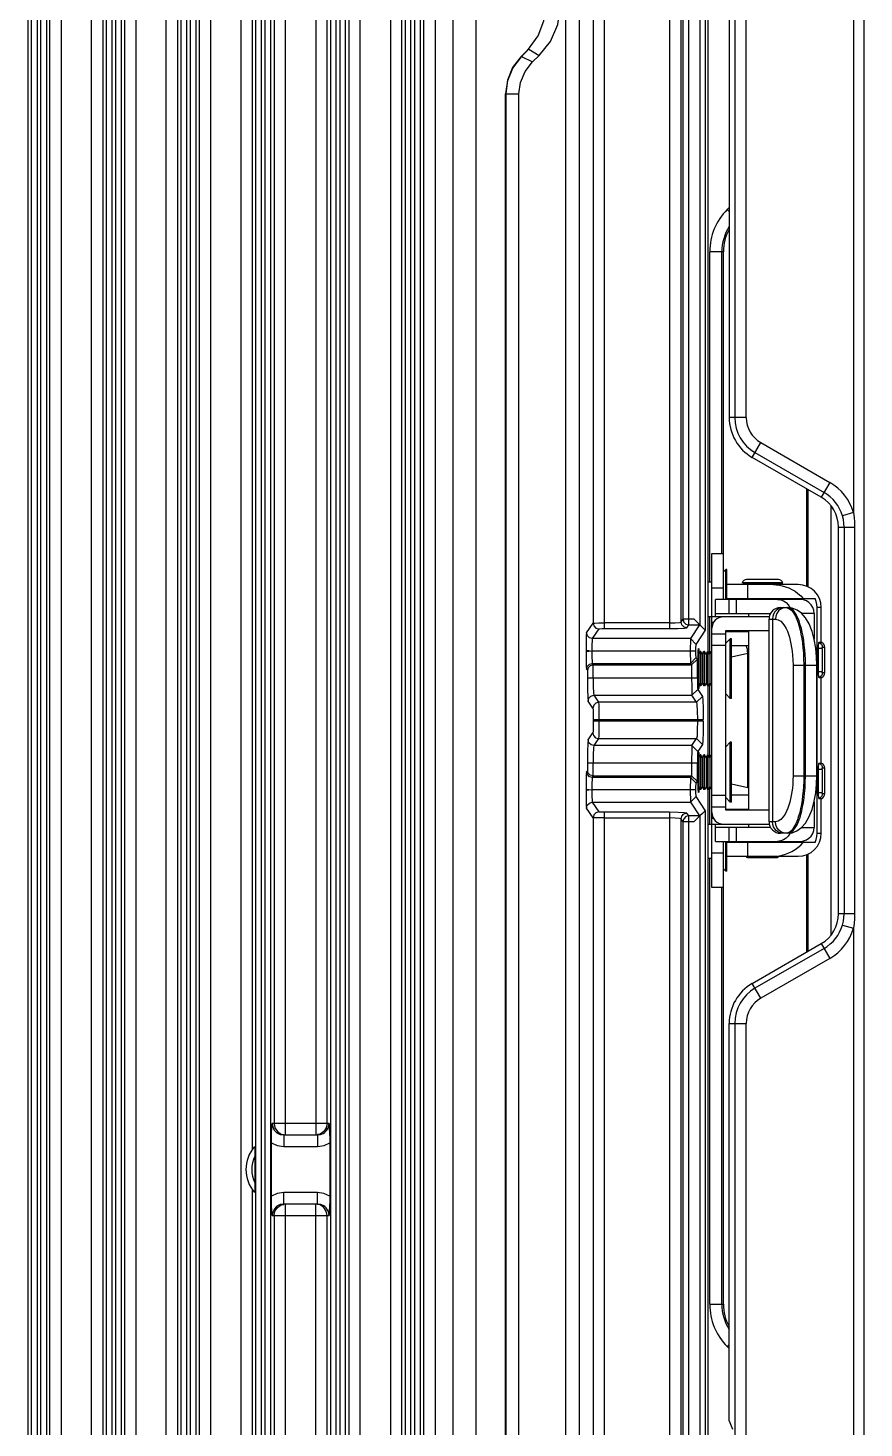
# Model space of a CAD drawing. Header units: millimetres. Extents: x -3132 to 28633, y 682 to 5849.
# Drawn here: x 7310.1 to 7382.7, y 2024.1 to 2145.7 of the extents above; entities that cross this region are included whole.
import ezdxf

# ---------------------------------------------------------------- set-up
doc = ezdxf.new("R2010")
doc.units = ezdxf.units.MM

msp = doc.modelspace()

# ---------------------------------------------------------------- linework, layer by layer
at = {"linetype": 'Continuous'}
for p, q in [((7382.745, 1716.961), (7382.745, 2694.105)), ((7356.797, 2601.516), (7356.797, 1906.961)), ((7358.022, 1908.046), (7358.022, 2601.516)), ((7349.028, 1906.213), (7349.028, 2507.389)), ((7344.47, 2492.424), (7344.47, 1918.642)), ((7345.463, 2492.441), (7345.463, 1918.642)), ((7347.028, 1921.274), (7347.028, 2489.792)), ((7343.683, 2485.962), (7343.683, 1925.104)), ((7344.182, 2485.962), (7344.182, 1925.104)), ((7360.194, 2093.508), (7360.194, 2317.558)), ((7365.853, 2317.558), (7365.853, 2093.508)), ((7368.975, 2093.372), (7368.975, 2317.694)), ((7359.194, 2317.086), (7359.194, 2093.98)), ((7366.852, 2094.081), (7366.852, 2316.985)), ((7367.011, 2316.746), (7367.011, 2094.32)), ((7367.511, 2093.823), (7367.511, 2317.164)), ((7368.475, 2317.236), (7368.475, 2093.83)), ((7381.828, 2307.484), (7381.828, 2103.582)), ((7371.511, 2299.224), (7371.511, 2111.842)), ((7372.511, 2111.842), (7372.511, 2299.224)), ((7369.167, 2196.234), (7369.167, 2091.533)), ((7341.591, 2193.586), (7341.593, 1918.625)), ((7342.587, 1918.642), (7342.587, 2193.584)), ((7342.874, 2193.825), (7342.874, 1925.104)), ((7343.373, 1925.104), (7343.373, 2193.825)), ((7310.087, 2191.399), (7310.087, 1916.642)), ((7311.97, 2191.399), (7311.97, 1916.642)), ((7312.963, 2191.399), (7312.963, 1916.642)), ((7315.593, 1916.625), (7315.593, 2191.399)), ((7316.587, 2191.399), (7316.587, 1916.642)), ((7318.47, 2191.399), (7318.47, 1916.642)), ((7319.463, 2191.399), (7319.463, 1916.642)), ((7322.093, 1916.625), (7322.093, 2191.399)), ((7323.087, 2191.399), (7323.087, 1916.642)), ((7324.97, 2191.399), (7324.97, 1916.642)), ((7325.963, 2191.399), (7325.963, 1916.642)), ((7328.593, 2191.399), (7328.593, 1916.625)), ((7329.587, 2048.276), (7329.587, 2191.399)), ((7331.47, 2191.399), (7331.47, 2050.533)), ((7332.463, 2049.533), (7332.463, 2191.399)), ((7335.093, 2191.399), (7335.093, 2050.533)), ((7336.087, 2050.533), (7336.087, 2191.399)), ((7337.97, 2191.399), (7337.97, 1916.642)), ((7338.963, 1916.642), (7338.963, 2191.399)), ((7371.028, 2190.357), (7371.028, 2111.842)), ((7310.374, 2186.714), (7310.374, 1923.104)), ((7310.873, 2186.714), (7310.873, 1923.104)), ((7311.183, 2186.714), (7311.183, 1923.104)), ((7311.682, 2186.714), (7311.682, 1923.104)), ((7316.874, 2186.714), (7316.874, 1923.104)), ((7317.373, 2186.714), (7317.373, 1923.104)), ((7317.683, 2186.714), (7317.683, 1923.104)), ((7318.182, 2186.714), (7318.182, 1923.104)), ((7323.374, 2186.714), (7323.374, 1923.104)), ((7323.873, 2186.714), (7323.873, 1923.104)), ((7324.183, 2186.714), (7324.183, 1923.104)), ((7324.682, 2186.714), (7324.682, 1923.104)), ((7329.874, 2186.714), (7329.874, 1923.104)), ((7330.373, 1923.104), (7330.373, 2186.714)), ((7330.683, 2186.714), (7330.683, 1923.104)), ((7331.182, 1923.104), (7331.182, 2186.714)), ((7336.374, 2186.714), (7336.374, 1923.104)), ((7336.873, 1923.104), (7336.873, 2186.714)), ((7337.183, 2186.714), (7337.183, 1923.104)), ((7337.682, 1923.104), (7337.682, 2186.714)), ((7353.487, 2143.745), (7353.509, 2143.723)), ((7353.6, 2143.819), (7354.522, 2143.291)), ((7352.977, 2143.175), (7352.92, 2143.17)), ((7352.974, 2143.186), (7353.933, 2142.72)), ((7354.522, 2143.291), (7353.933, 2142.72)), ((7351.6, 2139.962), (7352.755, 2139.962)), ((7351.6, 1908.877), (7351.6, 2139.962)), ((7351.65, 1908.877), (7351.65, 2139.962)), ((7352.755, 1908.877), (7352.755, 2139.962)), ((7371.028, 2130.079), (7370.854, 2129.905)), ((7370.854, 2129.905), (7371.028, 2129.73)), ((7370.522, 2126.236), (7369.334, 2126.236)), ((7369.334, 2097.533), (7369.334, 2126.236)), ((7370.388, 2100.033), (7370.388, 2126.236)), ((7370.522, 2100.033), (7370.522, 2126.236)), ((7372.511, 2111.842), (7371.028, 2111.842)), ((7373.028, 2108.378), (7373.769, 2109.662)), ((7373.769, 2109.662), (7379.769, 2106.198)), ((7379.028, 2104.914), (7373.028, 2108.378)), ((7373.27, 2108.797), (7379.27, 2105.333)), ((7379.769, 2106.198), (7379.028, 2104.914)), ((7377.748, 2105.653), (7377.748, 2097.187)), ((7377.89, 2097.138), (7377.89, 2105.571)), ((7379.887, 2066.927), (7379.887, 2104.139)), ((7381.828, 2103.582), (7380.869, 2103.3)), ((7380.528, 2102.316), (7381.92, 2102.316)), ((7380.528, 2068.75), (7380.528, 2102.316)), ((7381.012, 2102.316), (7381.012, 2068.75)), ((7381.92, 2102.316), (7381.92, 2068.75)), ((7369.526, 2100.033), (7370.526, 2100.033)), ((7369.526, 2071.033), (7369.526, 2100.033)), ((7370.526, 2096.033), (7370.526, 2100.033)), ((7370.726, 2098.633), (7370.527, 2098.432)), ((7370.826, 2098.633), (7370.726, 2098.633)), ((7370.726, 2096.033), (7370.726, 2098.633)), ((7370.826, 2096.033), (7370.826, 2098.633)), ((7369.526, 2097.533), (7369.167, 2097.533)), ((7375.679, 2097.48), (7372.152, 2097.48)), ((7372.347, 2097.433), (7372.152, 2097.48)), ((7372.347, 2097.433), (7375.484, 2097.433)), ((7375.299, 2097.778), (7372.532, 2097.778)), ((7372.715, 2097.433), (7372.715, 2097.333)), ((7375.115, 2097.433), (7375.115, 2097.333)), ((7375.484, 2097.433), (7375.679, 2097.48)), ((7370.526, 2097.033), (7369.526, 2097.033)), ((7377.031, 2097.333), (7370.826, 2097.333)), ((7372.646, 2096.133), (7372.646, 2097.333)), ((7377.223, 2096.033), (7369.826, 2096.033)), ((7369.826, 2094.533), (7369.826, 2096.033)), ((7370.826, 2096.133), (7378.5, 2096.133)), ((7371.026, 2094.833), (7371.026, 2096.033)), ((7371.632, 2096.033), (7371.632, 2094.833)), ((7372.715, 2096.133), (7372.715, 2096.033)), ((7375.115, 2096.133), (7375.115, 2096.033)), ((7375.488, 2095.333), (7376.124, 2095.333)), ((7375.719, 2095.333), (7375.511, 2095.308)), ((7377.48, 2096.133), (7377.48, 2096.004)), ((7379.031, 2095.333), (7378.665, 2095.333)), ((7378.665, 2075.733), (7378.665, 2095.333)), ((7379.031, 2092.333), (7379.031, 2095.333)), ((7358.634, 2093.139), (7359.194, 2093.98)), ((7365.853, 2094.005), (7360.194, 2094.005)), ((7366.852, 2094.081), (7367.011, 2094.32)), ((7367.986, 2094.32), (7367.011, 2094.32)), ((7367.35, 2093.584), (7367.511, 2093.823)), ((7367.511, 2093.823), (7368.442, 2093.823)), ((7368.442, 2093.823), (7367.655, 2092.642)), ((7367.986, 2094.32), (7368.475, 2093.83)), ((7374.506, 2094.533), (7369.167, 2094.533)), ((7369.334, 2091.299), (7369.334, 2094.533)), ((7369.667, 2094.033), (7369.526, 2094.033)), ((7369.826, 2094.833), (7374.629, 2094.833)), ((7372.715, 2094.833), (7372.715, 2094.533)), ((7374.488, 2094.333), (7375.044, 2094.333)), ((7374.488, 2076.733), (7374.488, 2094.333)), ((7374.785, 2094.333), (7374.785, 2076.733)), ((7378.408, 2094.833), (7377.316, 2094.833)), ((7378.408, 2094.833), (7378.408, 2092.604)), ((7359.692, 2093.483), (7359.131, 2092.642)), ((7367.655, 2092.642), (7359.131, 2092.642)), ((7360.194, 2093.508), (7365.853, 2093.508)), ((7367.655, 2092.642), (7367.636, 2091.561)), ((7368.155, 2092.142), (7367.655, 2092.642)), ((7368.155, 2092.142), (7368.974, 2093.372)), ((7370.726, 2093.033), (7369.526, 2093.033)), ((7370.726, 2093.333), (7374.488, 2093.333)), ((7370.726, 2077.733), (7370.726, 2093.333)), ((7372.715, 2093.233), (7370.726, 2093.233)), ((7371.126, 2092.633), (7370.726, 2092.23)), ((7370.826, 2093.233), (7370.826, 2093.333)), ((7371.226, 2092.633), (7371.126, 2092.633)), ((7371.126, 2087.433), (7371.126, 2092.633)), ((7371.226, 2087.433), (7371.226, 2092.633)), ((7372.715, 2093.333), (7372.715, 2077.733)), ((7368.136, 2091.561), (7359.08, 2091.561)), ((7367.636, 2091.561), (7367.655, 2090.48)), ((7368.354, 2091.757), (7368.362, 2091.782)), ((7368.362, 2091.782), (7368.375, 2091.755)), ((7368.367, 2091.299), (7368.503, 2091.533)), ((7368.375, 2091.755), (7368.395, 2091.544)), ((7368.395, 2091.544), (7368.402, 2091.359)), ((7368.557, 2091.533), (7368.503, 2091.533)), ((7368.503, 2091.533), (7368.503, 2088.533)), ((7368.692, 2091.299), (7368.557, 2091.533)), ((7368.557, 2088.533), (7368.557, 2091.533)), ((7368.692, 2091.299), (7368.827, 2091.533)), ((7368.881, 2091.533), (7368.827, 2091.533)), ((7368.827, 2091.533), (7368.827, 2088.533)), ((7369.017, 2091.299), (7368.881, 2091.533)), ((7368.881, 2088.533), (7368.881, 2091.533)), ((7369.017, 2091.299), (7369.152, 2091.533)), ((7369.206, 2091.533), (7369.152, 2091.533)), ((7369.152, 2091.533), (7369.152, 2088.533)), ((7369.341, 2091.299), (7369.206, 2091.533)), ((7369.206, 2088.533), (7369.206, 2091.533)), ((7369.341, 2091.299), (7369.477, 2091.533)), ((7369.526, 2091.533), (7369.477, 2091.533)), ((7369.477, 2091.533), (7369.477, 2088.533)), ((7370.726, 2092.033), (7369.526, 2092.033)), ((7371.226, 2092.033), (7372.715, 2092.033)), ((7371.226, 2091.065), (7372.638, 2091.376)), ((7372.638, 2079.69), (7372.638, 2091.376)), ((7379.108, 2091.783), (7378.759, 2091.783)), ((7378.759, 2091.783), (7378.759, 2089.783)), ((7378.819, 2092.333), (7379.031, 2092.333)), ((7379.108, 2091.783), (7379.108, 2089.783)), ((7379.331, 2091.875), (7379.117, 2091.875)), ((7379.331, 2089.691), (7379.331, 2091.875)), ((7359.131, 2090.481), (7367.655, 2090.48)), ((7359.213, 2090.35), (7359.131, 2090.481)), ((7359.202, 2089.216), (7359.213, 2090.35)), ((7359.213, 2090.35), (7367.75, 2090.349)), ((7368.136, 2090.961), (7367.655, 2090.48)), ((7367.655, 2090.48), (7367.746, 2090.354)), ((7368.259, 2090.864), (7367.754, 2090.349)), ((7367.754, 2090.349), (7367.759, 2089.216)), ((7368.279, 2090.844), (7368.136, 2090.961)), ((7368.259, 2089.216), (7368.259, 2090.864)), ((7368.367, 2091.299), (7368.367, 2088.767)), ((7368.692, 2091.299), (7368.692, 2088.767)), ((7369.017, 2091.299), (7369.017, 2088.767)), ((7369.341, 2091.299), (7369.341, 2088.767)), ((7376.573, 2090.333), (7378.652, 2090.333)), ((7376.573, 2090.333), (7376.573, 2080.733)), ((7377.507, 2090.333), (7377.507, 2080.733)), ((7377.652, 2080.733), (7377.652, 2090.333)), ((7378.652, 2080.733), (7378.652, 2090.333)), ((7358.634, 2089.984), (7358.705, 2089.904)), ((7358.705, 2089.904), (7358.705, 2089.216)), ((7368.259, 2089.216), (7358.705, 2089.216)), ((7368.333, 2088.521), (7368.317, 2088.916)), ((7378.759, 2089.783), (7379.108, 2089.783)), ((7379.031, 2089.233), (7378.819, 2089.233)), ((7379.031, 2081.833), (7379.031, 2089.233)), ((7379.117, 2089.691), (7379.331, 2089.691)), ((7359.269, 2087.718), (7367.792, 2087.718)), ((7359.269, 2087.718), (7359.676, 2087.107)), ((7368.292, 2088.219), (7367.792, 2087.718)), ((7368.199, 2087.107), (7367.792, 2087.718)), ((7368.292, 2088.219), (7368.699, 2087.608)), ((7368.375, 2088.309), (7368.362, 2088.284)), ((7368.367, 2088.767), (7368.503, 2088.533)), ((7368.557, 2088.533), (7368.503, 2088.533)), ((7368.692, 2088.767), (7368.557, 2088.533)), ((7368.692, 2088.767), (7368.827, 2088.533)), ((7368.881, 2088.533), (7368.827, 2088.533)), ((7369.017, 2088.767), (7368.881, 2088.533)), ((7369.017, 2088.767), (7369.152, 2088.533)), ((7369.206, 2088.533), (7369.152, 2088.533)), ((7369.167, 2088.533), (7369.167, 2082.533)), ((7369.341, 2088.767), (7369.206, 2088.533)), ((7369.334, 2082.299), (7369.334, 2088.767)), ((7369.341, 2088.767), (7369.477, 2088.533)), ((7369.526, 2088.533), (7369.477, 2088.533)), ((7371.126, 2087.433), (7370.726, 2087.836)), ((7359.178, 2086.61), (7358.771, 2087.221)), ((7368.199, 2087.107), (7359.676, 2087.107)), ((7368.699, 2087.608), (7368.199, 2087.107)), ((7371.226, 2087.433), (7371.126, 2087.433)), ((7359.211, 2085.609), (7368.766, 2085.609)), ((7359.211, 2085.609), (7359.211, 2085.456)), ((7368.766, 2085.456), (7359.211, 2085.456)), ((7359.709, 2085.456), (7359.709, 2085.609)), ((7368.265, 2085.609), (7368.265, 2085.456)), ((7368.766, 2085.456), (7368.766, 2085.609)), ((7358.771, 2083.845), (7359.178, 2084.456)), ((7359.676, 2083.958), (7359.269, 2083.348)), ((7367.792, 2083.348), (7359.269, 2083.348)), ((7359.676, 2083.958), (7368.199, 2083.958)), ((7367.786, 2083.133), (7367.759, 2081.85)), ((7367.792, 2083.348), (7367.786, 2083.133)), ((7367.792, 2083.348), (7368.199, 2083.958)), ((7368.292, 2082.847), (7367.792, 2083.348)), ((7368.699, 2083.458), (7368.199, 2083.958)), ((7368.699, 2083.458), (7368.292, 2082.847)), ((7371.126, 2083.633), (7370.726, 2083.23)), ((7371.226, 2083.633), (7371.126, 2083.633)), ((7371.126, 2078.433), (7371.126, 2083.633)), ((7371.226, 2078.433), (7371.226, 2083.633)), ((7358.705, 2081.85), (7368.259, 2081.85)), ((7358.705, 2081.85), (7358.705, 2081.162)), ((7359.211, 2080.716), (7359.202, 2081.85)), ((7367.759, 2081.85), (7367.759, 2080.709)), ((7368.259, 2080.202), (7368.259, 2081.85)), ((7368.354, 2082.757), (7368.362, 2082.782)), ((7368.362, 2082.782), (7368.375, 2082.755)), ((7368.367, 2082.299), (7368.503, 2082.533)), ((7368.367, 2082.299), (7368.367, 2079.767)), ((7368.375, 2082.755), (7368.395, 2082.544)), ((7368.395, 2082.544), (7368.402, 2082.359)), ((7368.557, 2082.533), (7368.503, 2082.533)), ((7368.503, 2082.533), (7368.503, 2079.533)), ((7368.692, 2082.299), (7368.557, 2082.533)), ((7368.557, 2079.533), (7368.557, 2082.533)), ((7368.692, 2082.299), (7368.827, 2082.533)), ((7368.692, 2082.299), (7368.692, 2079.767)), ((7368.881, 2082.533), (7368.827, 2082.533)), ((7368.827, 2082.533), (7368.827, 2079.533)), ((7369.017, 2082.299), (7368.881, 2082.533)), ((7368.881, 2079.533), (7368.881, 2082.533)), ((7369.017, 2082.299), (7369.152, 2082.533)), ((7369.017, 2082.299), (7369.017, 2079.767)), ((7369.206, 2082.533), (7369.152, 2082.533)), ((7369.152, 2082.533), (7369.152, 2079.533)), ((7369.341, 2082.299), (7369.206, 2082.533)), ((7369.206, 2079.533), (7369.206, 2082.533)), ((7369.341, 2082.299), (7369.477, 2082.533)), ((7369.341, 2082.299), (7369.341, 2079.767)), ((7369.526, 2082.533), (7369.477, 2082.533)), ((7369.477, 2082.533), (7369.477, 2079.533)), ((7378.819, 2081.833), (7379.031, 2081.833)), ((7358.705, 2081.162), (7358.634, 2081.082)), ((7359.131, 2080.585), (7359.211, 2080.716)), ((7367.655, 2080.585), (7359.131, 2080.585)), ((7359.211, 2080.716), (7367.751, 2080.709)), ((7367.655, 2080.585), (7367.636, 2079.505)), ((7367.751, 2080.709), (7367.655, 2080.585)), ((7368.143, 2080.098), (7367.655, 2080.585)), ((7368.279, 2080.222), (7367.751, 2080.709)), ((7376.573, 2080.733), (7378.652, 2080.733)), ((7379.108, 2081.283), (7378.759, 2081.283)), ((7378.759, 2081.283), (7378.759, 2079.283)), ((7379.108, 2081.283), (7379.108, 2079.283)), ((7379.331, 2081.375), (7379.117, 2081.375)), ((7379.331, 2079.191), (7379.331, 2081.375)), ((7368.136, 2079.505), (7359.08, 2079.505)), ((7367.636, 2079.505), (7367.655, 2078.424)), ((7368.143, 2080.098), (7368.279, 2080.222)), ((7368.333, 2079.521), (7368.317, 2079.916)), ((7368.375, 2079.309), (7368.362, 2079.284)), ((7368.367, 2079.767), (7368.503, 2079.533)), ((7368.557, 2079.533), (7368.503, 2079.533)), ((7368.692, 2079.767), (7368.557, 2079.533)), ((7368.692, 2079.767), (7368.827, 2079.533)), ((7368.881, 2079.533), (7368.827, 2079.533)), ((7369.017, 2079.767), (7368.881, 2079.533)), ((7369.017, 2079.767), (7369.152, 2079.533)), ((7369.206, 2079.533), (7369.152, 2079.533)), ((7369.167, 2079.533), (7369.167, 2018.832)), ((7369.341, 2079.767), (7369.206, 2079.533)), ((7369.334, 2076.533), (7369.334, 2079.767)), ((7369.341, 2079.767), (7369.477, 2079.533)), ((7369.526, 2079.533), (7369.477, 2079.533)), ((7372.638, 2079.69), (7371.226, 2080.001)), ((7378.759, 2079.283), (7379.108, 2079.283)), ((7379.117, 2079.191), (7379.331, 2079.191)), ((7359.131, 2078.424), (7367.655, 2078.424)), ((7359.131, 2078.424), (7359.692, 2077.583)), ((7368.155, 2078.924), (7367.655, 2078.424)), ((7367.655, 2078.424), (7368.444, 2077.246)), ((7368.974, 2077.694), (7368.155, 2078.924)), ((7369.526, 2079.033), (7370.726, 2079.033)), ((7369.526, 2078.033), (7370.726, 2078.033)), ((7371.126, 2078.433), (7370.726, 2078.836)), ((7371.226, 2078.433), (7371.126, 2078.433)), ((7372.715, 2079.033), (7371.226, 2079.033)), ((7378.408, 2078.461), (7378.408, 2076.233)), ((7379.031, 2078.733), (7378.819, 2078.733)), ((7379.031, 2075.733), (7379.031, 2078.733)), ((7359.194, 2077.086), (7358.634, 2077.927)), ((7359.194, 2077.086), (7359.194, 1909.38)), ((7365.853, 2077.558), (7360.194, 2077.558)), ((7360.194, 1908.429), (7360.194, 2077.558)), ((7360.194, 2077.061), (7365.853, 2077.061)), ((7365.853, 2077.558), (7365.853, 1899.733)), ((7367.011, 2076.746), (7366.852, 2076.985)), ((7366.852, 1899.733), (7366.852, 2076.985)), ((7367.011, 2076.746), (7367.986, 2076.746)), ((7367.011, 2076.746), (7367.011, 1899.733)), ((7367.509, 2077.243), (7367.35, 2077.482)), ((7368.447, 2077.243), (7367.509, 2077.243)), ((7367.511, 2077.164), (7367.509, 2077.243)), ((7367.511, 1899.733), (7367.511, 2077.164)), ((7368.475, 2077.236), (7367.986, 2076.746)), ((7368.475, 2077.236), (7368.475, 1899.733)), ((7368.975, 1899.733), (7368.975, 2077.694)), ((7369.526, 2077.033), (7369.667, 2077.033)), ((7370.726, 2077.833), (7372.715, 2077.833)), ((7374.488, 2077.733), (7370.726, 2077.733)), ((7370.826, 2077.733), (7370.826, 2077.833)), ((7375.044, 2076.733), (7374.488, 2076.733)), ((7369.167, 2076.533), (7374.506, 2076.533)), ((7369.826, 2075.033), (7369.826, 2076.533)), ((7374.629, 2076.233), (7369.826, 2076.233)), ((7371.026, 2075.033), (7371.026, 2076.233)), ((7371.632, 2076.233), (7371.632, 2075.033)), ((7372.715, 2076.533), (7372.715, 2076.233)), ((7376.124, 2075.733), (7375.488, 2075.733)), ((7375.719, 2075.733), (7375.511, 2075.758)), ((7376.231, 2075.802), (7375.978, 2075.733)), ((7377.316, 2076.233), (7378.408, 2076.233)), ((7378.665, 2075.733), (7379.031, 2075.733)), ((7369.826, 2075.033), (7377.223, 2075.033)), ((7370.526, 2071.033), (7370.526, 2075.033)), ((7370.726, 2072.433), (7370.726, 2075.033)), ((7370.826, 2072.433), (7370.826, 2075.033)), ((7378.5, 2074.933), (7370.826, 2074.933)), ((7372.646, 2073.733), (7372.646, 2074.933)), ((7372.715, 2075.033), (7372.715, 2074.933)), ((7375.115, 2075.033), (7375.115, 2074.933)), ((7377.48, 2075.062), (7377.48, 2074.933)), ((7369.526, 2073.533), (7369.167, 2073.533)), ((7369.334, 2034.83), (7369.334, 2073.533)), ((7369.526, 2074.033), (7370.526, 2074.033)), ((7370.826, 2073.733), (7377.031, 2073.733)), ((7372.615, 2073.633), (7375.215, 2073.633)), ((7377.748, 2073.878), (7377.748, 2065.413)), ((7377.89, 2065.495), (7377.89, 2073.928)), ((7370.726, 2072.433), (7370.527, 2072.634)), ((7370.826, 2072.433), (7370.726, 2072.433)), ((7370.526, 2071.033), (7369.526, 2071.033)), ((7370.388, 2034.83), (7370.388, 2071.033)), ((7370.522, 2034.83), (7370.522, 2071.033)), ((7381.92, 2068.75), (7380.528, 2068.75)), ((7380.869, 2067.766), (7381.828, 2067.484)), ((7381.828, 2067.484), (7381.828, 1863.582)), ((7373.028, 2062.688), (7379.028, 2066.152)), ((7379.028, 2066.152), (7379.769, 2064.868)), ((7379.27, 2065.733), (7373.27, 2062.269)), ((7379.769, 2064.868), (7373.769, 2061.404)), ((7373.769, 2061.404), (7373.028, 2062.688)), ((7371.028, 2059.224), (7372.511, 2059.224)), ((7371.028, 2024.707), (7371.028, 2059.224)), ((7371.511, 2059.224), (7371.511, 1917.842)), ((7372.511, 1917.842), (7372.511, 2059.224)), ((7331.282, 2050.129), (7331.305, 2050.533)), ((7336.251, 2050.533), (7331.305, 2050.533)), ((7331.247, 2044.227), (7331.247, 2048.838)), ((7332.083, 2049.61), (7332.317, 2049.563)), ((7332.311, 2049.533), (7335.245, 2049.533)), ((7332.311, 2049.533), (7332.311, 2048.533)), ((7335.089, 2049.61), (7335.093, 2049.533)), ((7335.47, 2049.609), (7335.239, 2049.563)), ((7335.245, 2049.533), (7335.245, 2048.533)), ((7336.306, 2049.266), (7336.31, 2048.838)), ((7336.31, 2048.838), (7336.31, 2044.227)), ((7329.81, 2047.685), (7329.81, 2045.38)), ((7332.311, 2048.533), (7335.245, 2048.533)), ((7329.587, 1916.642), (7329.587, 2044.79)), ((7331.251, 2043.8), (7331.247, 2044.227)), ((7335.245, 2044.533), (7332.311, 2044.533)), ((7332.311, 2043.533), (7332.311, 2044.533)), ((7335.245, 2043.533), (7335.245, 2044.533)), ((7332.086, 2043.457), (7332.317, 2043.503)), ((7335.245, 2043.533), (7332.311, 2043.533)), ((7332.467, 2043.456), (7332.463, 2043.533)), ((7335.093, 1916.625), (7335.093, 2043.533)), ((7335.474, 2043.456), (7335.239, 2043.503)), ((7336.275, 2042.937), (7336.251, 2042.533)), ((7331.305, 2042.533), (7336.251, 2042.533)), ((7331.47, 2042.533), (7331.47, 1916.642)), ((7332.463, 1916.642), (7332.463, 2042.533)), ((7336.087, 1916.642), (7336.087, 2042.533)), ((7369.334, 2034.83), (7370.522, 2034.83)), ((7371.028, 2031.336), (7370.854, 2031.161)), ((7370.854, 2031.161), (7371.028, 2030.987)), ((7371.028, 2024.707), (7371.328, 2023.983))]:
    msp.add_line(p, q, dxfattribs=at)
for points in [[(7353.509, 2143.723), (7354.43, 2145), (7354.919, 2146.304), (7355.071, 2147.604)], [(7354.522, 2143.291), (7355.492, 2144.508), (7356.137, 2145.974), (7356.359, 2147.604)], [(7352.977, 2143.175), (7353.186, 2143.39), (7353.509, 2143.723)], [(7352.92, 2143.17), (7352.207, 2142.234), (7351.754, 2141.136), (7351.6, 2139.962)], [(7351.65, 2139.962), (7351.796, 2141.105), (7352.236, 2142.195), (7352.977, 2143.175)], [(7352.755, 2139.962), (7352.887, 2140.951), (7353.286, 2141.896), (7353.933, 2142.72)], [(7381.828, 2103.582), (7381.879, 2103.169), (7381.909, 2102.747), (7381.92, 2102.316)], [(7381.012, 2102.316), (7380.996, 2102.647), (7380.948, 2102.976), (7380.869, 2103.3)], [(7374.851, 2097.333), (7375.106, 2097.322), (7375.37, 2097.289), (7375.642, 2097.232), (7375.919, 2097.151), (7376.199, 2097.044), (7376.476, 2096.91), (7376.747, 2096.751), (7377.007, 2096.566), (7377.249, 2096.36), (7377.469, 2096.133)], [(7375.511, 2095.308), (7375.314, 2095.234), (7375.136, 2095.115), (7374.989, 2094.956), (7374.877, 2094.767), (7374.808, 2094.555), (7374.785, 2094.333)], [(7375.978, 2095.333), (7375.736, 2095.299), (7375.511, 2095.199), (7375.317, 2095.04), (7375.169, 2094.833), (7375.076, 2094.592), (7375.044, 2094.333)], [(7375.238, 2096.033), (7375.503, 2096.003), (7375.753, 2095.914), (7375.977, 2095.771), (7376.164, 2095.582), (7376.305, 2095.355), (7376.321, 2095.309)], [(7375.619, 2096.033), (7375.667, 2096.068), (7375.776, 2096.117), (7375.883, 2096.133)], [(7375.978, 2095.333), (7376.223, 2095.268), (7376.437, 2095.103), (7376.621, 2094.869), (7376.777, 2094.597), (7376.906, 2094.306), (7377.015, 2094.007), (7377.109, 2093.699), (7377.192, 2093.374), (7377.267, 2093.025), (7377.332, 2092.654), (7377.389, 2092.263), (7377.435, 2091.853), (7377.471, 2091.409), (7377.497, 2090.909), (7377.507, 2090.333)], [(7377.652, 2090.333), (7377.645, 2090.814), (7377.625, 2091.257), (7377.595, 2091.679), (7377.555, 2092.082), (7377.505, 2092.47), (7377.445, 2092.841), (7377.377, 2093.192), (7377.3, 2093.525), (7377.209, 2093.85), (7377.101, 2094.176), (7376.967, 2094.502), (7376.803, 2094.811), (7376.605, 2095.078), (7376.375, 2095.264), (7376.122, 2095.333)], [(7378.652, 2090.333), (7378.629, 2091.051), (7378.554, 2091.812), (7378.423, 2092.552), (7378.23, 2093.26), (7377.965, 2093.92), (7377.652, 2094.449), (7377.312, 2094.838), (7376.923, 2095.121), (7376.499, 2095.288), (7376.124, 2095.333)], [(7378.408, 2094.833), (7378.378, 2095.101), (7378.291, 2095.355), (7378.15, 2095.582), (7377.963, 2095.771), (7377.739, 2095.914), (7377.488, 2096.003), (7377.223, 2096.033)], [(7378.665, 2095.333), (7378.646, 2095.606), (7378.591, 2095.875), (7378.5, 2096.133)], [(7359.194, 2093.98), (7359.34, 2093.993), (7359.704, 2094.002), (7360.194, 2094.005)], [(7359.194, 2093.98), (7359.258, 2093.738), (7359.437, 2093.554), (7359.692, 2093.483)], [(7365.853, 2094.005), (7366.342, 2094.015), (7366.707, 2094.043), (7366.852, 2094.081)], [(7367.35, 2093.584), (7367.107, 2093.647), (7366.923, 2093.826), (7366.852, 2094.081)], [(7367.011, 2094.32), (7367.075, 2094.077), (7367.253, 2093.893), (7367.511, 2093.823)], [(7368.442, 2093.823), (7368.377, 2093.909), (7368.211, 2094.09), (7367.986, 2094.32)], [(7368.475, 2093.83), (7368.706, 2093.605), (7368.887, 2093.437), (7368.974, 2093.372)], [(7375.044, 2094.333), (7375.289, 2094.281), (7375.503, 2094.149), (7375.687, 2093.962), (7375.843, 2093.744), (7375.972, 2093.511), (7376.081, 2093.272), (7376.175, 2093.026), (7376.258, 2092.766), (7376.333, 2092.486), (7376.398, 2092.19), (7376.455, 2091.877), (7376.501, 2091.549), (7376.537, 2091.194), (7376.563, 2090.794), (7376.573, 2090.333)], [(7358.634, 2093.139), (7358.608, 2092.907), (7358.59, 2092.341), (7358.583, 2091.561)], [(7359.131, 2092.642), (7358.889, 2092.705), (7358.705, 2092.884), (7358.634, 2093.139)], [(7359.131, 2092.642), (7359.106, 2092.483), (7359.087, 2092.102), (7359.08, 2091.561)], [(7359.692, 2093.483), (7359.764, 2093.495), (7359.95, 2093.505), (7360.194, 2093.508)], [(7365.853, 2093.508), (7366.584, 2093.518), (7367.133, 2093.546), (7367.35, 2093.584)], [(7358.583, 2091.561), (7358.652, 2091.593), (7358.83, 2091.593), (7359.08, 2091.561)], [(7359.08, 2091.561), (7358.842, 2091.529), (7358.659, 2091.529), (7358.583, 2091.561)], [(7358.583, 2091.561), (7358.59, 2090.781), (7358.608, 2090.216), (7358.634, 2089.984)], [(7359.08, 2091.561), (7359.087, 2091.02), (7359.106, 2090.639), (7359.131, 2090.481)], [(7368.137, 2091.561), (7368.139, 2091.854), (7368.146, 2092.061), (7368.155, 2092.142)], [(7368.155, 2090.942), (7368.146, 2091.061), (7368.139, 2091.267), (7368.137, 2091.561)], [(7368.317, 2091.158), (7368.334, 2091.549), (7368.354, 2091.757)], [(7378.819, 2092.333), (7378.804, 2092.314), (7378.79, 2092.259), (7378.777, 2092.172), (7378.768, 2092.059), (7378.761, 2091.926), (7378.759, 2091.783)], [(7378.819, 2092.333), (7378.94, 2092.257), (7379.035, 2092.151), (7379.096, 2092.02), (7379.117, 2091.875)], [(7379.108, 2091.783), (7379.109, 2091.818), (7379.111, 2091.848), (7379.114, 2091.868), (7379.117, 2091.875)], [(7358.634, 2089.984), (7358.698, 2090.226), (7358.876, 2090.41), (7359.131, 2090.481)], [(7359.213, 2090.35), (7358.952, 2090.277), (7358.776, 2090.106), (7358.705, 2089.904)], [(7368.303, 2090.033), (7368.307, 2090.629), (7368.317, 2091.158)], [(7358.705, 2089.216), (7358.714, 2088.251), (7358.738, 2087.521), (7358.771, 2087.221)], [(7359.202, 2089.216), (7359.211, 2088.489), (7359.235, 2087.944), (7359.269, 2087.718)], [(7367.759, 2089.216), (7367.774, 2088.504), (7367.786, 2087.934), (7367.792, 2087.718)], [(7368.259, 2089.216), (7368.264, 2088.733), (7368.276, 2088.369), (7368.292, 2088.219)], [(7368.317, 2088.916), (7368.306, 2089.449), (7368.303, 2090.033)], [(7378.759, 2089.783), (7378.761, 2089.641), (7378.767, 2089.508), (7378.777, 2089.395), (7378.79, 2089.307), (7378.804, 2089.252), (7378.819, 2089.233)], [(7379.117, 2089.691), (7379.097, 2089.549), (7379.038, 2089.42), (7378.943, 2089.311), (7378.819, 2089.233)], [(7379.117, 2089.691), (7379.114, 2089.698), (7379.111, 2089.718), (7379.109, 2089.748), (7379.108, 2089.783)], [(7358.771, 2087.221), (7358.835, 2087.463), (7359.013, 2087.647), (7359.269, 2087.718)], [(7368.362, 2088.284), (7368.353, 2088.311), (7368.333, 2088.521)], [(7368.402, 2088.707), (7368.395, 2088.517), (7368.375, 2088.309)], [(7359.676, 2087.107), (7359.433, 2087.044), (7359.249, 2086.865), (7359.178, 2086.61)], [(7359.178, 2086.61), (7359.195, 2086.46), (7359.207, 2086.094), (7359.211, 2085.609)], [(7359.676, 2087.107), (7359.692, 2086.882), (7359.704, 2086.337), (7359.709, 2085.609)], [(7368.199, 2087.107), (7368.228, 2086.91), (7368.256, 2086.37), (7368.265, 2085.609)], [(7368.699, 2087.608), (7368.732, 2087.318), (7368.757, 2086.584), (7368.766, 2085.609)], [(7359.211, 2085.456), (7359.207, 2084.972), (7359.195, 2084.606), (7359.178, 2084.456)], [(7359.709, 2085.456), (7359.704, 2084.729), (7359.692, 2084.184), (7359.676, 2083.958)], [(7368.265, 2085.456), (7368.256, 2084.714), (7368.23, 2084.175), (7368.199, 2083.958)], [(7368.766, 2085.456), (7368.757, 2084.508), (7368.733, 2083.763), (7368.699, 2083.458)], [(7359.178, 2084.456), (7359.242, 2084.213), (7359.42, 2084.029), (7359.676, 2083.958)], [(7358.771, 2083.845), (7358.738, 2083.545), (7358.714, 2082.815), (7358.705, 2081.85)], [(7359.269, 2083.348), (7359.026, 2083.411), (7358.842, 2083.589), (7358.771, 2083.845)], [(7359.269, 2083.348), (7359.235, 2083.121), (7359.211, 2082.576), (7359.202, 2081.85)], [(7368.292, 2082.847), (7368.276, 2082.697), (7368.264, 2082.332), (7368.259, 2081.85)], [(7368.303, 2081.033), (7368.307, 2081.629), (7368.317, 2082.158)], [(7368.317, 2082.158), (7368.334, 2082.549), (7368.354, 2082.757)], [(7378.819, 2081.833), (7378.804, 2081.814), (7378.79, 2081.759), (7378.777, 2081.672), (7378.768, 2081.559), (7378.761, 2081.426), (7378.759, 2081.283)], [(7378.819, 2081.833), (7378.94, 2081.757), (7379.035, 2081.651), (7379.096, 2081.52), (7379.117, 2081.375)], [(7358.634, 2081.082), (7358.608, 2080.85), (7358.59, 2080.285), (7358.583, 2079.505)], [(7359.131, 2080.585), (7358.889, 2080.649), (7358.705, 2080.827), (7358.634, 2081.082)], [(7359.211, 2080.716), (7358.943, 2080.794), (7358.773, 2080.965), (7358.706, 2081.162)], [(7359.131, 2080.585), (7359.106, 2080.427), (7359.087, 2080.045), (7359.08, 2079.505)], [(7368.317, 2079.916), (7368.306, 2080.449), (7368.303, 2081.033)], [(7376.573, 2080.733), (7376.566, 2080.348), (7376.547, 2079.993), (7376.517, 2079.656), (7376.476, 2079.334), (7376.426, 2079.023), (7376.367, 2078.726), (7376.298, 2078.445), (7376.221, 2078.179), (7376.131, 2077.919), (7376.022, 2077.658), (7375.888, 2077.398), (7375.724, 2077.15), (7375.526, 2076.937), (7375.297, 2076.788), (7375.044, 2076.733)], [(7376.122, 2075.733), (7376.368, 2075.798), (7376.581, 2075.963), (7376.766, 2076.197), (7376.921, 2076.469), (7377.051, 2076.76), (7377.16, 2077.059), (7377.253, 2077.367), (7377.336, 2077.692), (7377.411, 2078.041), (7377.477, 2078.412), (7377.533, 2078.802), (7377.579, 2079.212), (7377.616, 2079.657), (7377.642, 2080.157), (7377.652, 2080.733)], [(7376.124, 2075.733), (7376.495, 2075.777), (7376.92, 2075.943), (7377.309, 2076.226), (7377.65, 2076.614), (7377.963, 2077.143), (7378.228, 2077.802), (7378.422, 2078.51), (7378.553, 2079.25), (7378.629, 2080.01), (7378.652, 2080.733)], [(7377.507, 2080.733), (7377.5, 2080.252), (7377.481, 2079.809), (7377.451, 2079.387), (7377.411, 2078.984), (7377.36, 2078.596), (7377.301, 2078.224), (7377.232, 2077.873), (7377.155, 2077.541), (7377.065, 2077.216), (7376.956, 2076.89), (7376.822, 2076.564), (7376.658, 2076.254), (7376.46, 2075.988), (7376.231, 2075.802)], [(7379.108, 2081.283), (7379.109, 2081.318), (7379.111, 2081.348), (7379.114, 2081.368), (7379.117, 2081.375)], [(7358.583, 2079.505), (7358.652, 2079.537), (7358.83, 2079.537), (7359.08, 2079.505)], [(7359.08, 2079.505), (7358.842, 2079.473), (7358.659, 2079.473), (7358.583, 2079.505)], [(7358.583, 2079.505), (7358.59, 2078.725), (7358.608, 2078.159), (7358.634, 2077.927)], [(7359.08, 2079.505), (7359.087, 2078.964), (7359.106, 2078.582), (7359.131, 2078.424)], [(7368.137, 2079.505), (7368.139, 2079.798), (7368.146, 2080.004), (7368.156, 2080.111)], [(7368.155, 2078.924), (7368.146, 2079.004), (7368.139, 2079.211), (7368.137, 2079.505)], [(7368.362, 2079.284), (7368.353, 2079.311), (7368.333, 2079.521)], [(7368.402, 2079.707), (7368.395, 2079.517), (7368.375, 2079.309)], [(7378.759, 2079.283), (7378.761, 2079.141), (7378.767, 2079.008), (7378.777, 2078.895), (7378.79, 2078.807), (7378.804, 2078.752), (7378.819, 2078.733)], [(7379.117, 2079.191), (7379.097, 2079.049), (7379.038, 2078.92), (7378.943, 2078.811), (7378.819, 2078.733)], [(7379.117, 2079.191), (7379.114, 2079.198), (7379.111, 2079.218), (7379.109, 2079.248), (7379.108, 2079.283)], [(7358.634, 2077.927), (7358.698, 2078.169), (7358.876, 2078.353), (7359.131, 2078.424)], [(7359.692, 2077.583), (7359.45, 2077.52), (7359.265, 2077.341), (7359.194, 2077.086)], [(7360.194, 2077.061), (7359.704, 2077.064), (7359.34, 2077.073), (7359.194, 2077.086)], [(7360.194, 2077.558), (7359.95, 2077.561), (7359.764, 2077.57), (7359.692, 2077.583)], [(7367.35, 2077.482), (7367.133, 2077.52), (7366.584, 2077.548), (7365.853, 2077.558)], [(7366.852, 2076.985), (7366.707, 2077.023), (7366.342, 2077.051), (7365.853, 2077.061)], [(7366.852, 2076.985), (7366.916, 2077.227), (7367.094, 2077.411), (7367.35, 2077.482)], [(7367.509, 2077.243), (7367.266, 2077.18), (7367.082, 2077.001), (7367.011, 2076.746)], [(7367.986, 2076.746), (7368.21, 2076.975), (7368.377, 2077.156), (7368.444, 2077.246)], [(7368.974, 2077.694), (7368.882, 2077.625), (7368.703, 2077.459), (7368.475, 2077.236)], [(7375.511, 2075.758), (7375.314, 2075.832), (7375.136, 2075.951), (7374.989, 2076.109), (7374.877, 2076.299), (7374.808, 2076.51), (7374.785, 2076.733)], [(7375.978, 2075.733), (7375.736, 2075.767), (7375.511, 2075.867), (7375.317, 2076.026), (7375.169, 2076.233), (7375.076, 2076.474), (7375.044, 2076.733)], [(7376.321, 2075.756), (7376.305, 2075.711), (7376.164, 2075.484), (7375.977, 2075.295), (7375.753, 2075.152), (7375.503, 2075.063), (7375.238, 2075.033)], [(7377.223, 2075.033), (7377.488, 2075.063), (7377.739, 2075.152), (7377.963, 2075.295), (7378.15, 2075.484), (7378.291, 2075.711), (7378.378, 2075.965), (7378.408, 2076.233)], [(7378.5, 2074.933), (7378.591, 2075.191), (7378.646, 2075.459), (7378.665, 2075.733)], [(7374.851, 2073.733), (7375.106, 2073.744), (7375.37, 2073.777), (7375.642, 2073.833), (7375.919, 2073.915), (7376.199, 2074.022), (7376.476, 2074.156), (7376.747, 2074.315), (7377.007, 2074.499), (7377.249, 2074.706), (7377.469, 2074.933)], [(7375.619, 2075.033), (7375.668, 2074.997), (7375.776, 2074.949), (7375.883, 2074.933)], [(7380.869, 2067.766), (7380.948, 2068.089), (7380.996, 2068.419), (7381.012, 2068.75)], [(7381.92, 2068.75), (7381.909, 2068.319), (7381.879, 2067.897), (7381.828, 2067.484)], [(7331.247, 2048.838), (7331.251, 2049.278), (7331.263, 2049.714), (7331.282, 2050.129)], [(7331.305, 2050.533), (7331.354, 2050.225), (7331.496, 2049.947), (7331.675, 2049.758)], [(7331.47, 2050.533), (7331.543, 2050.157), (7331.758, 2049.829), (7332.083, 2049.61)], [(7335.093, 2050.533), (7335.089, 2050.157), (7335.089, 2049.61)], [(7336.087, 2050.533), (7336.011, 2050.15), (7335.794, 2049.826), (7335.47, 2049.609)], [(7335.881, 2049.758), (7335.928, 2049.799), (7336.06, 2049.947), (7336.152, 2050.1), (7336.21, 2050.252), (7336.242, 2050.397), (7336.251, 2050.533)], [(7336.251, 2050.533), (7336.275, 2050.124), (7336.294, 2049.702), (7336.306, 2049.266)], [(7331.247, 2048.838), (7331.752, 2048.612), (7332.311, 2048.533)], [(7331.675, 2049.758), (7331.718, 2049.726), (7331.997, 2049.583), (7332.311, 2049.533)], [(7335.245, 2049.533), (7335.52, 2049.571), (7335.749, 2049.668), (7335.881, 2049.758)], [(7335.245, 2048.533), (7335.83, 2048.62), (7336.31, 2048.838)], [(7329.778, 2048.518), (7329.789, 2048.484), (7329.798, 2048.363), (7329.805, 2048.176), (7329.809, 2047.947), (7329.81, 2047.685)], [(7329.81, 2045.38), (7329.809, 2045.122), (7329.805, 2044.892), (7329.798, 2044.705), (7329.789, 2044.582), (7329.778, 2044.548)], [(7332.311, 2044.533), (7331.756, 2044.455), (7331.247, 2044.227)], [(7336.31, 2044.227), (7335.804, 2044.454), (7335.245, 2044.533)], [(7336.31, 2044.227), (7336.306, 2043.787), (7336.293, 2043.352), (7336.275, 2042.937)], [(7331.305, 2042.533), (7331.281, 2042.941), (7331.262, 2043.364), (7331.251, 2043.8)], [(7331.675, 2043.308), (7331.497, 2043.12), (7331.354, 2042.841), (7331.305, 2042.533)], [(7331.47, 2042.533), (7331.546, 2042.916), (7331.762, 2043.24), (7332.086, 2043.457)], [(7332.311, 2043.533), (7332, 2043.484), (7331.719, 2043.342), (7331.675, 2043.308)], [(7332.463, 2042.533), (7332.467, 2042.909), (7332.467, 2043.456)], [(7335.881, 2043.308), (7335.79, 2043.374), (7335.531, 2043.492), (7335.245, 2043.533)], [(7336.087, 2042.533), (7336.013, 2042.909), (7335.798, 2043.237), (7335.474, 2043.456)], [(7336.251, 2042.533), (7336.228, 2042.745), (7336.15, 2042.971), (7336.003, 2043.191), (7335.881, 2043.308)]]:
    msp.add_lwpolyline(points, dxfattribs=at)
for centre, radius, start, end in [((7374.522, 2126.236), 5.188, 135, 179.99999), ((7374.522, 2126.236), 4.134, 148.03055, 180), ((7374.522, 2126.236), 4, 151.11655, 179.99999), ((7375.028, 2111.842), 4, 180, 240), ((7375.028, 2111.842), 3.517, 180, 240), ((7375.028, 2111.842), 2.517, 180, 240), ((7377.528, 2102.316), 4.483, 16.40635, 60), ((7377.528, 2102.316), 3, 0, 60), ((7377.528, 2102.316), 3.483, 16.40635, 60), ((7372.531, 2097.388), 0.39, 90, 166.44822), ((7375.3, 2097.388), 0.39, 13.55178, 90), ((7377.031, 2095.333), 2, 0, 90), ((7375.488, 2094.333), 1, 90, 180), ((7370.526, 2093.533), 1, 90, 180), ((7378.831, 2091.875), 0.5, 0, 66.42182), ((7378.831, 2089.691), 0.5, 293.57818, 0), ((7378.831, 2081.375), 0.5, 0, 66.42182), ((7378.831, 2079.191), 0.5, 293.57818, 0), ((7370.526, 2077.533), 1, 180, 270), ((7375.488, 2076.733), 1, 180, 270), ((7377.031, 2075.733), 2, 270, 0), ((7372.615, 2073.733), 0.1, 180, 269.92463), ((7375.215, 2073.733), 0.1, 270, 0), ((7377.528, 2068.75), 3, 300, 0), ((7377.528, 2068.75), 3.483, 300, 343.59365), ((7377.528, 2068.75), 4.483, 300, 343.59365), ((7375.028, 2059.224), 4, 120, 180), ((7375.028, 2059.224), 3.517, 120, 180), ((7375.028, 2059.224), 2.517, 120, 180), ((7332.028, 2046.533), 3, 138.58298, 221.41702), ((7332.028, 2046.533), 2.5, 152.54639, 207.45361), ((7374.522, 2034.83), 5.188, 180.00001, 225), ((7374.522, 2034.83), 4.134, 180, 211.96945), ((7374.522, 2034.83), 4, 180.00001, 208.88345)]:
    msp.add_arc(centre, radius, start, end, dxfattribs=at)
for centre, major_axis, ratio, start_param, end_param in [((7349.028, 2140.021), (15.51, 15.529), 0.0246777, -1.3419794, -1.3040213), ((7371.416, 2091.365), (0.026, 1.514), 0.8071893, -1.5495054, -1.0977896)]:
    msp.add_ellipse(centre, major_axis=major_axis, ratio=ratio, start_param=start_param, end_param=end_param, dxfattribs=at)

doc.saveas('drawing.dxf')
